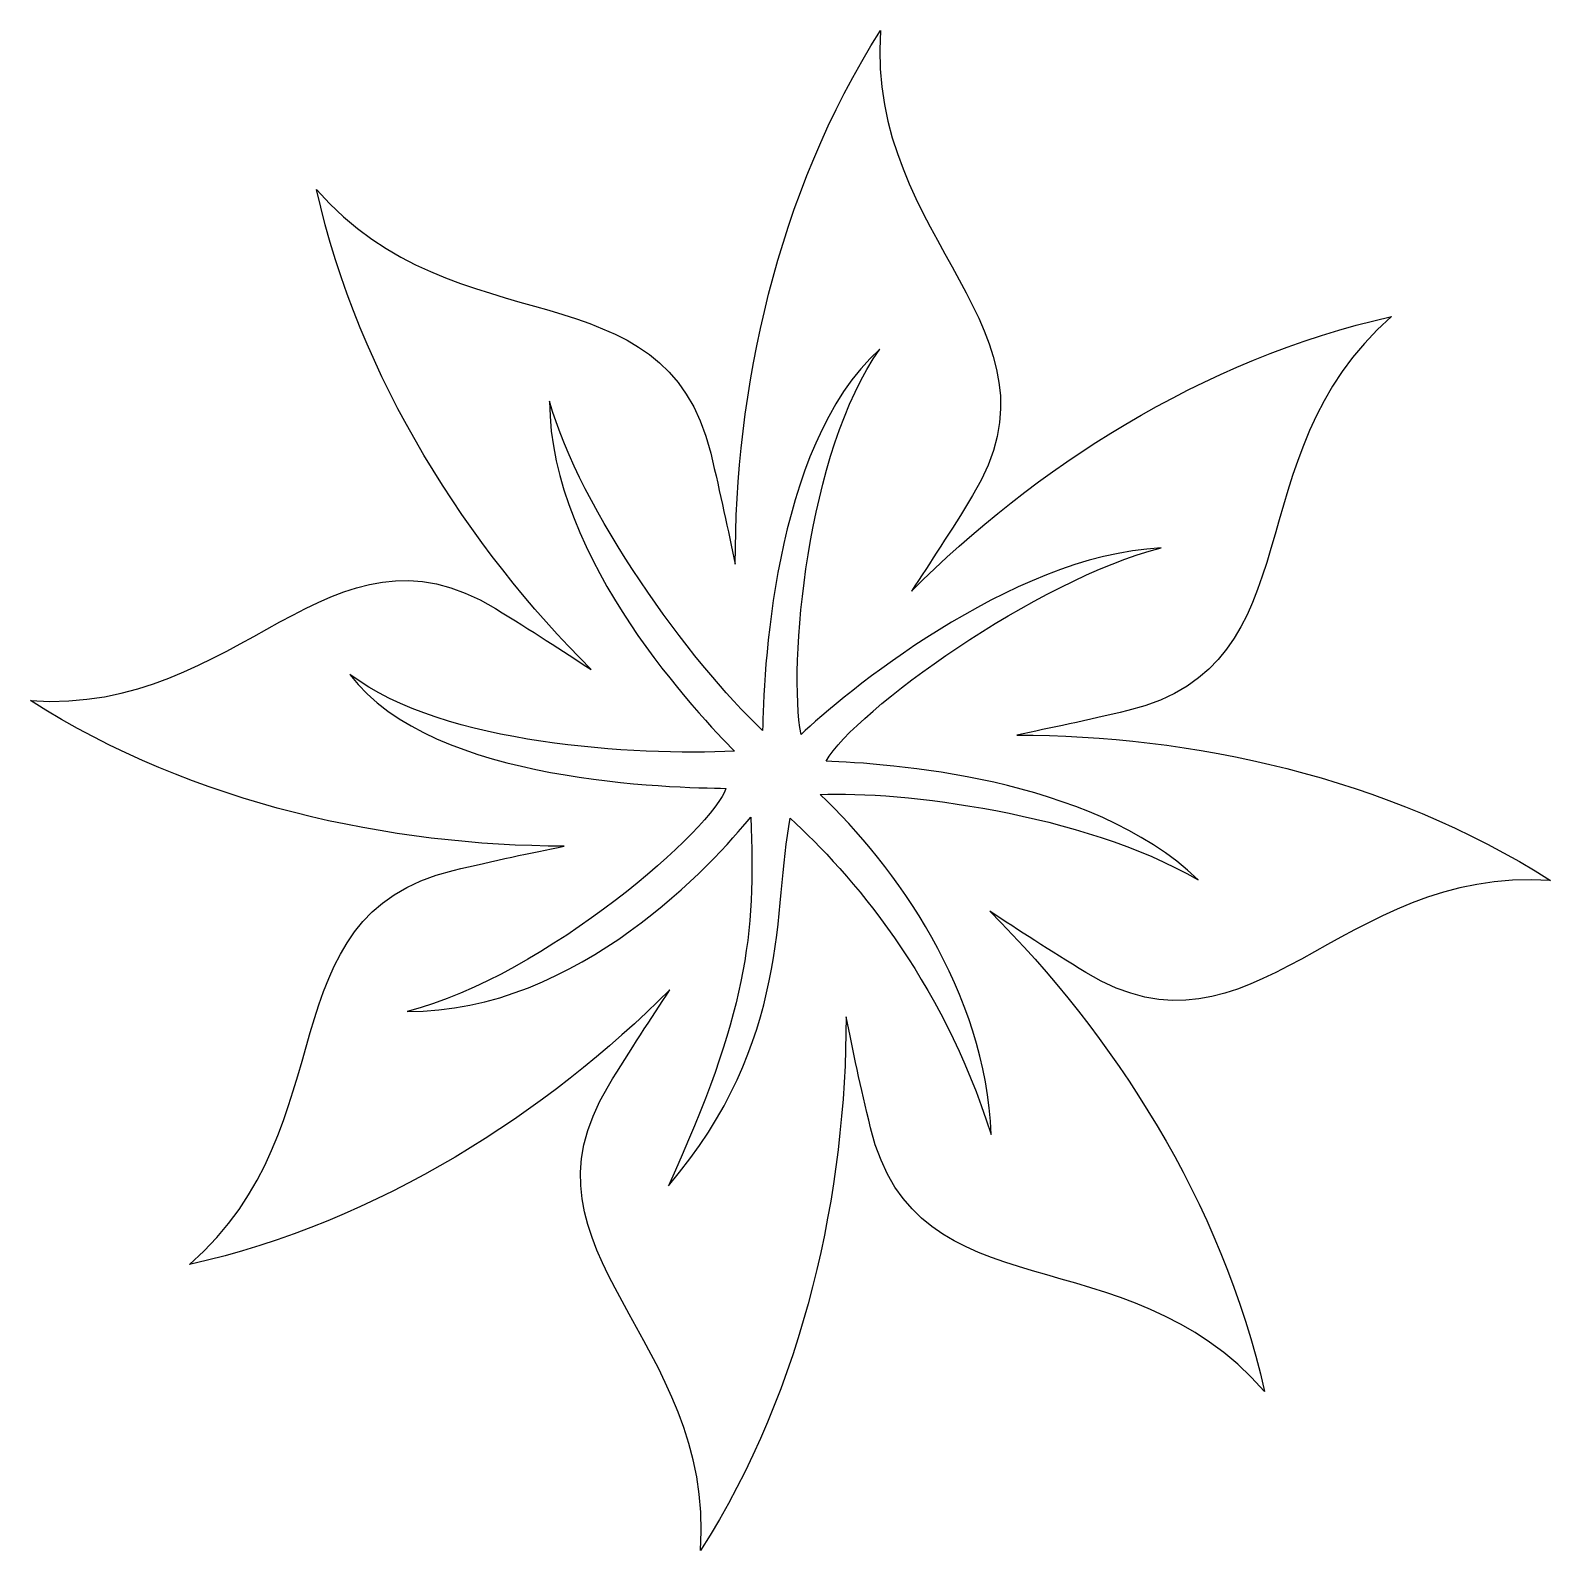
# Model space of a CAD drawing. Header units: centimetres. Extents: x -7.4 to 8.6, y -7.8 to 8.2.
import ezdxf

# ---------------------------------------------------------------- set-up
doc = ezdxf.new("R2010")
doc.units = ezdxf.units.CM
doc.header["$MEASUREMENT"] = 0
doc.layers.add('Camada 1', color=7, linetype='Continuous')

msp = doc.modelspace()

# ---------------------------------------------------------------- linework, layer by layer
at = {"layer": 'Camada 1'}
for points, knots in [([(3.00184, 0.75259), (3.354, 0.82651), (3.73788, 0.90563), (4.17109, 1.00939), (4.17109, 1.00939), (6.16652, 1.49575), (5.2625, 3.6893), (6.94535, 5.15687), (6.94535, 5.15687), (4.94343, 4.7107), (3.17562, 3.55021), (1.89226, 2.26619), (1.89226, 2.26619), (2.0894, 2.56483), (2.30469, 2.89331), (2.53623, 3.2733), (2.53623, 3.2733), (3.60496, 5.02619), (1.41366, 5.94025), (1.56801, 8.16817), (1.56801, 8.16817), (0.46684, 6.43732), (0.03623, 4.36603), (0.03885, 2.55183), (0.03885, 2.55183), (-0.03703, 2.90267), (-0.11551, 3.28528), (-0.21925, 3.7175), (-0.21925, 3.7175), (-0.70368, 5.71391), (-2.89821, 4.80925), (-4.36707, 6.49404), (-4.36707, 6.49404), (-3.9222, 4.49114), (-2.76137, 2.72301), (-1.47801, 1.44222), (-1.47801, 1.44222), (-1.77826, 1.63709), (-2.1038, 1.8524), (-2.48253, 2.08328), (-2.48253, 2.08328), (-4.23738, 3.15328), (-5.14982, 0.96105), (-7.37806, 1.11506), (-7.37806, 1.11506), (-5.64784, 0.01294), (-3.57462, -0.4141), (-1.76011, -0.41672), (-1.76011, -0.41672), (-2.11029, -0.48707), (-2.49356, -0.56748), (-2.92806, -0.67191), (-2.92806, -0.67191), (-4.92282, -1.15659), (-4.02075, -3.3521), (-5.70231, -4.81898), (-5.70231, -4.81898), (-3.70169, -4.37313), (-1.93517, -3.21201), (-0.64856, -1.92865), (-0.64856, -1.92865), (-0.84504, -2.22858), (-1.06229, -2.5554), (-1.29446, -2.93737), (-1.29446, -2.93737), (-2.3619, -4.68865), (-0.17125, -5.60239), (-0.32624, -7.82997), (-0.32624, -7.82997), (0.77752, -6.09978), (1.20422, -4.02751), (1.20554, -2.213), (1.20554, -2.213), (1.27753, -2.56386), (1.35728, -2.94711), (1.46234, -3.38127), (1.46234, -3.38127), (1.94677, -5.37541), (4.14127, -4.47207), (5.60884, -6.15619), (5.60884, -6.15619), (5.16331, -4.15361), (4.0025, -2.38519), (2.71848, -1.10244), (2.71848, -1.10244), (3.01809, -1.29895), (3.34557, -1.51456), (3.72755, -1.74641), (3.72755, -1.74641), (5.47981, -2.81416), (6.39354, -0.62323), (8.61853, -0.77819), (8.61853, -0.77819), (6.88958, 0.3236), (4.81829, 0.75193), (3.00184, 0.75259)], [0, 0, 0, 0, 0.04, 0.04, 0.04, 0.04, 0.08, 0.08, 0.08, 0.08, 0.12, 0.12, 0.12, 0.12, 0.16, 0.16, 0.16, 0.16, 0.2, 0.2, 0.2, 0.2, 0.24, 0.24, 0.24, 0.24, 0.28, 0.28, 0.28, 0.28, 0.32, 0.32, 0.32, 0.32, 0.36, 0.36, 0.36, 0.36, 0.4, 0.4, 0.4, 0.4, 0.44, 0.44, 0.44, 0.44, 0.48, 0.48, 0.48, 0.48, 0.52, 0.52, 0.52, 0.52, 0.56, 0.56, 0.56, 0.56, 0.6, 0.6, 0.6, 0.6, 0.64, 0.64, 0.64, 0.64, 0.68, 0.68, 0.68, 0.68, 0.72, 0.72, 0.72, 0.72, 0.76, 0.76, 0.76, 0.76, 0.8, 0.8, 0.8, 0.8, 0.84, 0.84, 0.84, 0.84, 0.88, 0.88, 0.88, 0.88, 0.92, 0.92, 0.92, 0.92, 1, 1, 1, 1]), ([(0.93119, 0.12842), (1.71846, -0.6154), (2.6789, -1.95001), (2.73142, -3.44967), (2.73142, -3.44967), (2.20355, -1.7866), (1.2483, -0.70263), (0.61732, -0.12288), (0.61732, -0.12288), (0.4364, -1.05252), (0.63484, -2.46786), (-0.66477, -3.99053), (-0.66477, -3.99053), (0.15883, -2.19192), (0.25804, -1.35181), (0.20227, -0.11155), (0.20227, -0.11155), (-0.16995, -0.56711), (-1.60314, -2.16892), (-3.41374, -2.15625), (-3.41374, -2.15625), (-1.94229, -1.78141), (-0.16606, -0.19907), (-0.06099, 0.19132), (-0.06099, 0.19132), (-0.57526, 0.20365), (-3.14526, 0.22765), (-4.01619, 1.39007), (-4.01619, 1.39007), (-3.02011, 0.64138), (-1.00068, 0.53697), (0.02979, 0.58171), (0.02979, 0.58171), (-0.30808, 0.93287), (-1.91246, 2.58363), (-1.91506, 4.26714), (-1.91506, 4.26714), (-1.59859, 3.12025), (-0.43779, 1.52042), (0.32678, 0.80189), (0.32678, 0.80189), (0.33588, 1.31875), (0.41499, 3.78369), (1.56154, 4.81512), (1.56154, 4.81512), (0.79113, 3.74218), (0.59332, 1.46497), (0.73146, 0.76006), (0.73146, 0.76006), (1.15101, 1.15469), (2.92144, 2.64461), (4.51998, 2.72176), (4.51998, 2.72176), (3.2113, 2.39071), (1.29759, 1.00747), (0.99409, 0.4786), (0.99409, 0.4786), (1.61663, 0.45103), (3.77486, 0.32652), (4.90842, -0.77071), (4.90842, -0.77071), (3.68341, -0.06193), (1.78786, 0.16279), (0.93119, 0.12842)], [0, 0, 0, 0, 0.05882353, 0.05882353, 0.05882353, 0.05882353, 0.11764706, 0.11764706, 0.11764706, 0.11764706, 0.17647059, 0.17647059, 0.17647059, 0.17647059, 0.23529412, 0.23529412, 0.23529412, 0.23529412, 0.29411765, 0.29411765, 0.29411765, 0.29411765, 0.35294118, 0.35294118, 0.35294118, 0.35294118, 0.41176471, 0.41176471, 0.41176471, 0.41176471, 0.47058824, 0.47058824, 0.47058824, 0.47058824, 0.52941176, 0.52941176, 0.52941176, 0.52941176, 0.58823529, 0.58823529, 0.58823529, 0.58823529, 0.64705882, 0.64705882, 0.64705882, 0.64705882, 0.70588235, 0.70588235, 0.70588235, 0.70588235, 0.76470588, 0.76470588, 0.76470588, 0.76470588, 0.82352941, 0.82352941, 0.82352941, 0.82352941, 0.88235294, 0.88235294, 0.88235294, 0.88235294, 1, 1, 1, 1])]:
    msp.add_open_spline(points, degree=3, knots=knots, dxfattribs=at)

doc.saveas('drawing.dxf')
